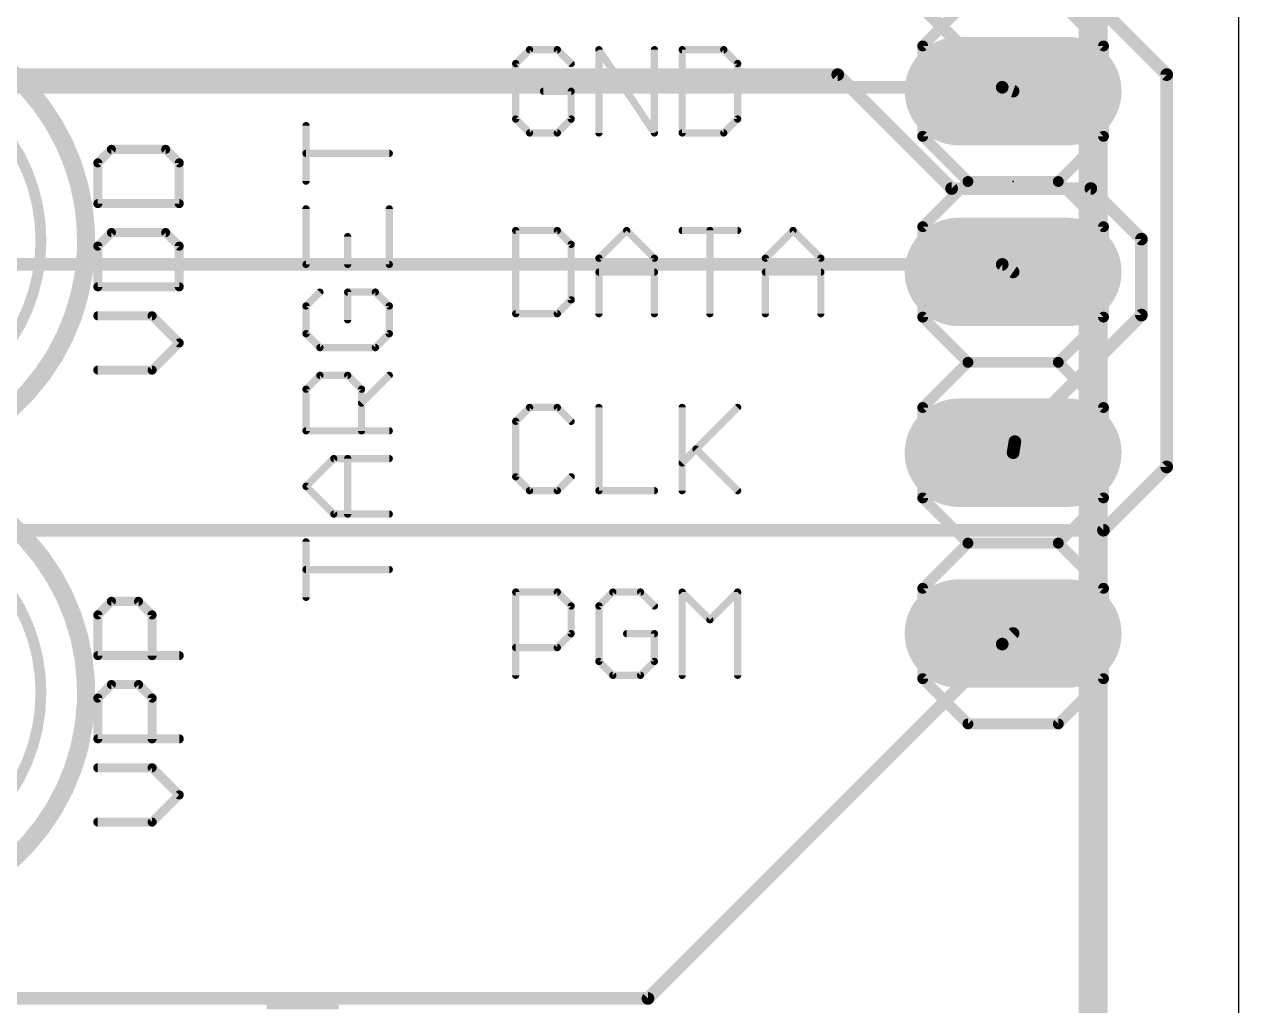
# Model space of a CAD drawing. Extents: x 0 to 100, y 0 to 50.
# Drawn here: x 82.98 to 100.05, y 13.59 to 27.38 of the extents above; entities that cross this region are included whole.
import ezdxf

# ---------------------------------------------------------------- set-up
doc = ezdxf.new("R2010")
doc.units = 0
for name, color, linetype in [('1', 14, 'CONTINUOUS'), ('16', 174, 'CONTINUOUS'), ('17', 94, 'CONTINUOUS'), ('20', 178, 'CONTINUOUS'), ('21', 251, 'CONTINUOUS'), ('23', 178, 'CONTINUOUS')]:
    doc.layers.add(name, color=color, linetype=linetype)

# ---------------------------------------------------------------- blocks, each defined once
blk = doc.blocks.new('RECT')
blk.add_solid([(-0.5, -0.5), (0.5, -0.5), (-0.5, 0.5), (0.5, 0.5)])
blk = doc.blocks.new('LONGP100')
at = {"const_width": 1}
blk.add_lwpolyline([(-0.5, 0), (0.5, 0)], dxfattribs=at)
at = {"const_width": 0.5}
for points in [[(-0.5, 0.25, 1), (-0.5, -0.25)], [(0.5, -0.25, 1), (0.5, 0.25)]]:
    blk.add_lwpolyline(points, format="xyb", dxfattribs=at)

msp = doc.modelspace()

# ---------------------------------------------------------------- linework, layer by layer
at = {"layer": '1', "const_width": 0.1778}
for points in [[(81.2546, 26.4922), (96.7232, 26.4922)], [(96.7232, 26.4922), (96.876, 26.438)], [(96.7232, 18.669), (96.876, 18.818)], [(96.7232, 18.669), (91.7448, 13.6906)], [(91.7448, 13.6906), (78.4098, 13.6906)]]:
    msp.add_lwpolyline(points, dxfattribs=at)
at = {"layer": '1', "const_width": 0.0889}
for points in [[(96.7381, 26.5341, 1), (96.7083, 26.4503)], [(96.7232, 26.4477, 1), (96.7232, 26.5367)], [(96.8611, 26.3961, 1), (96.8909, 26.4799)], [(96.907, 18.7862, 1), (96.845, 18.8498)], [(96.6922, 18.7008, 1), (96.7542, 18.6372)], [(96.7546, 18.6376, 1), (96.6918, 18.7004)], [(91.7134, 13.722, 1), (91.7762, 13.6592)], [(91.7448, 13.6462, 1), (91.7448, 13.735)]]:
    msp.add_lwpolyline(points, format="xyb", dxfattribs=at)
at = {"layer": '16'}
for points, const_width in [([(98, 48), (98, 2)], 0.4064), ([(99.0346, 26.67), (96.901, 28.8036)], 0.1778), ([(96.7232, 26.4922), (94.9452, 28.2702)], 0.1778), ([(94.4118, 26.67), (71.4756, 26.67)], 0.1778), ([(96.012, 25.0698), (94.4118, 26.67)], 0.1778), ([(99.0346, 21.1582), (99.0346, 26.67)], 0.1778), ([(96.7232, 26.4922), (96.876, 26.438)], 0.1778), ([(97.9678, 25.0698), (96.012, 25.0698)], 0.1778), ([(98.679, 24.3586), (97.9678, 25.0698)], 0.1778), ([(98.679, 23.2918), (98.679, 24.3586)], 0.1778), ([(96.7232, 24.003), (80.899, 24.003)], 0.1778), ([(96.7232, 24.003), (96.876, 23.898)], 0.1778), ([(96.901, 21.5138), (98.679, 23.2918)], 0.1778), ([(96.901, 21.5138), (96.876, 21.358)], 0.1778), ([(98.1456, 20.2692), (99.0346, 21.1582)], 0.1778), ([(70.0532, 20.2692), (98.1456, 20.2692)], 0.1778)]:
    msp.add_lwpolyline(points, dxfattribs=dict(at, const_width=const_width))
at = {"layer": '16', "const_width": 0.0889}
for points in [[(94.4432, 26.7014, 1), (94.3804, 26.6386)], [(94.4118, 26.6256, 1), (94.4118, 26.7145)], [(99.0791, 26.67, 1), (98.9902, 26.67)], [(99.0032, 26.6386, 1), (99.066, 26.7014)], [(96.7381, 26.5341, 1), (96.7083, 26.4503)], [(96.6918, 26.4608, 1), (96.7546, 26.5236)], [(96.8611, 26.3961, 1), (96.8909, 26.4799)], [(96.012, 25.1143, 1), (96.012, 25.0253)], [(95.9806, 25.0384, 1), (96.0434, 25.1012)], [(97.9992, 25.1012, 1), (97.9364, 25.0384)], [(97.9678, 25.0253, 1), (97.9678, 25.1143)], [(98.7234, 24.3586, 1), (98.6346, 24.3586)], [(98.6476, 24.3272, 1), (98.7104, 24.39)], [(96.7484, 24.0396, 1), (96.698, 23.9664)], [(96.7232, 23.9585, 1), (96.7232, 24.0475)], [(96.8508, 23.8614, 1), (96.9012, 23.9346)], [(98.7104, 23.2604, 1), (98.6476, 23.3232)], [(98.6346, 23.2918, 1), (98.7234, 23.2918)], [(96.8696, 21.5452, 1), (96.9324, 21.4824)], [(96.9449, 21.5068, 1), (96.8571, 21.5208)], [(96.8321, 21.365, 1), (96.9199, 21.351)], [(98.9902, 21.1582, 1), (99.0791, 21.1582)], [(99.066, 21.1268, 1), (99.0032, 21.1896)], [(98.1142, 20.3006, 1), (98.177, 20.2378)], [(98.1456, 20.2248, 1), (98.1456, 20.3137)]]:
    msp.add_lwpolyline(points, format="xyb", dxfattribs=at)
at = {"layer": '20'}
msp.add_line((100.046, 0.038), (100.046, 50.038), dxfattribs=at)
at = {"layer": '21'}
for points, const_width in [([(95.606, 27.073), (96.241, 27.708)], 0.1524), ([(97.511, 27.708), (98.146, 27.073)], 0.1524), ([(95.606, 25.803), (95.606, 27.073)], 0.1524), ([(98.146, 27.073), (98.146, 25.803)], 0.1524), ([(90.0817, 27.0202), (89.8868, 26.8253)], 0.1016), ([(90.4715, 27.0202), (90.0817, 27.0202)], 0.1016), ([(90.6664, 26.8253), (90.4715, 27.0202)], 0.1016), ([(91.0562, 25.8508), (91.0562, 27.0202)], 0.1016), ([(91.0562, 27.0202), (91.8358, 25.8508)], 0.1016), ([(91.8358, 25.8508), (91.8358, 27.0202)], 0.1016), ([(92.2256, 27.0202), (92.2256, 25.8508)], 0.1016), ([(92.8103, 27.0202), (92.2256, 27.0202)], 0.1016), ([(93.0052, 26.8253), (92.8103, 27.0202)], 0.1016), ([(89.8868, 26.8253), (89.8868, 26.0457)], 0.1016), ([(93.0052, 26.0457), (93.0052, 26.8253)], 0.1016), ([(90.6664, 26.4355), (90.2766, 26.4355)], 0.1016), ([(90.6664, 26.0457), (90.6664, 26.4355)], 0.1016), ([(86.9408, 25.1736), (86.9408, 25.9532)], 0.1016), ([(89.8868, 26.0457), (90.0817, 25.8508)], 0.1016), ([(90.4715, 25.8508), (90.6664, 26.0457)], 0.1016), ([(92.8103, 25.8508), (93.0052, 26.0457)], 0.1016), ([(90.0817, 25.8508), (90.4715, 25.8508)], 0.1016), ([(92.2256, 25.8508), (92.8103, 25.8508)], 0.1016), ([(96.241, 25.168), (95.606, 25.803)], 0.1524), ([(98.146, 25.803), (97.511, 25.168)], 0.1524), ([(84.2058, 25.6203), (84.0151, 25.4297)], 0.127), ([(84.9684, 25.6203), (84.2058, 25.6203)], 0.127), ([(85.1591, 25.4297), (84.9684, 25.6203)], 0.127), ([(88.1102, 25.5634), (86.9408, 25.5634)], 0.1016), ([(84.0151, 25.4297), (84.0151, 24.8577)], 0.127), ([(85.1591, 24.8577), (85.1591, 25.4297)], 0.127), ([(96.241, 25.168), (95.606, 24.533)], 0.1524), ([(97.511, 25.168), (96.241, 25.168)], 0.1524), ([(98.146, 24.533), (97.511, 25.168)], 0.1524), ([(84.0151, 24.8577), (85.1591, 24.8577)], 0.127), ([(86.9408, 24.7838), (86.9408, 24.0042)], 0.1016), ([(88.1102, 24.0042), (88.1102, 24.7838)], 0.1016), ([(95.606, 23.263), (95.606, 24.533)], 0.1524), ([(98.146, 24.533), (98.146, 23.263)], 0.1524), ([(84.2058, 24.451), (84.0151, 24.2603)], 0.127), ([(84.9684, 24.451), (84.2058, 24.451)], 0.127), ([(85.1591, 24.2603), (84.9684, 24.451)], 0.127), ([(87.5255, 24.0042), (87.5255, 24.394)], 0.1016), ([(89.8868, 24.4802), (89.8868, 23.3108)], 0.1016), ([(90.4715, 24.4802), (89.8868, 24.4802)], 0.1016), ([(90.6664, 24.2853), (90.4715, 24.4802)], 0.1016), ([(91.0562, 24.0904), (91.446, 24.4802)], 0.1016), ([(91.446, 24.4802), (91.8358, 24.0904)], 0.1016), ([(92.2256, 24.4802), (93.0052, 24.4802)], 0.1016), ([(92.6154, 23.3108), (92.6154, 24.4802)], 0.1016), ([(93.395, 24.0904), (93.7848, 24.4802)], 0.1016), ([(93.7848, 24.4802), (94.1746, 24.0904)], 0.1016), ([(84.0151, 24.2603), (84.0151, 23.6883)], 0.127), ([(85.1591, 23.6883), (85.1591, 24.2603)], 0.127), ([(90.6664, 23.5057), (90.6664, 24.2853)], 0.1016), ([(91.0562, 23.3108), (91.0562, 24.0904)], 0.1016), ([(91.8358, 24.0904), (91.8358, 23.3108)], 0.1016), ([(93.395, 23.3108), (93.395, 24.0904)], 0.1016), ([(94.1746, 24.0904), (94.1746, 23.3108)], 0.1016), ([(86.9408, 24.0042), (88.1102, 24.0042)], 0.1016), ([(91.0562, 23.8955), (91.8358, 23.8955)], 0.1016), ([(93.395, 23.8955), (94.1746, 23.8955)], 0.1016), ([(84.0151, 23.6883), (85.1591, 23.6883)], 0.127), ([(87.1357, 23.6144), (86.9408, 23.4195)], 0.1016), ([(87.9153, 23.6144), (87.5255, 23.6144)], 0.1016), ([(87.5255, 23.6144), (87.5255, 23.2246)], 0.1016), ([(88.1102, 23.4195), (87.9153, 23.6144)], 0.1016), ([(90.4715, 23.3108), (90.6664, 23.5057)], 0.1016), ([(86.9408, 23.4195), (86.9408, 23.0297)], 0.1016), ([(88.1102, 23.0297), (88.1102, 23.4195)], 0.1016), ([(84.7778, 23.2816), (84.0151, 23.2816)], 0.127), ([(85.1591, 22.9002), (84.7778, 23.2816)], 0.127), ([(89.8868, 23.3108), (90.4715, 23.3108)], 0.1016), ([(96.241, 22.628), (95.606, 23.263)], 0.1524), ([(98.146, 23.263), (97.511, 22.628)], 0.1524), ([(86.9408, 23.0297), (87.1357, 22.8348)], 0.1016), ([(87.9153, 22.8348), (88.1102, 23.0297)], 0.1016), ([(84.7778, 22.5189), (85.1591, 22.9002)], 0.127), ([(87.1357, 22.8348), (87.9153, 22.8348)], 0.1016), ([(95.606, 21.993), (96.241, 22.628)], 0.1524), ([(97.511, 22.628), (96.241, 22.628)], 0.1524), ([(97.511, 22.628), (98.146, 21.993)], 0.1524), ([(84.0151, 22.5189), (84.7778, 22.5189)], 0.127), ([(86.9408, 22.2501), (87.1357, 22.445)], 0.1016), ([(87.1357, 22.445), (87.5255, 22.445)], 0.1016), ([(87.5255, 22.445), (87.7204, 22.2501)], 0.1016), ([(87.7204, 22.0552), (88.1102, 22.445)], 0.1016), ([(86.9408, 21.6654), (86.9408, 22.2501)], 0.1016), ([(87.7204, 22.2501), (87.7204, 21.6654)], 0.1016), ([(90.0817, 21.9942), (89.8868, 21.7993)], 0.1016), ([(90.4715, 21.9942), (90.0817, 21.9942)], 0.1016), ([(90.6664, 21.7993), (90.4715, 21.9942)], 0.1016), ([(91.0562, 21.9942), (91.0562, 20.8248)], 0.1016), ([(92.2256, 21.9942), (92.2256, 20.8248)], 0.1016), ([(92.2256, 21.2146), (93.0052, 21.9942)], 0.1016), ([(95.606, 20.723), (95.606, 21.993)], 0.1524), ([(98.146, 21.993), (98.146, 20.723)], 0.1524), ([(89.8868, 21.7993), (89.8868, 21.0197)], 0.1016), ([(88.1102, 21.6654), (86.9408, 21.6654)], 0.1016), ([(92.4205, 21.4095), (93.0052, 20.8248)], 0.1016), ([(86.9408, 20.8858), (87.3306, 21.2756)], 0.1016), ([(87.3306, 21.2756), (88.1102, 21.2756)], 0.1016), ([(87.5255, 20.496), (87.5255, 21.2756)], 0.1016), ([(89.8868, 21.0197), (90.0817, 20.8248)], 0.1016), ([(90.4715, 20.8248), (90.6664, 21.0197)], 0.1016), ([(87.3306, 20.496), (86.9408, 20.8858)], 0.1016), ([(90.0817, 20.8248), (90.4715, 20.8248)], 0.1016), ([(91.0562, 20.8248), (91.8358, 20.8248)], 0.1016), ([(96.241, 20.088), (95.606, 20.723)], 0.1524), ([(98.146, 20.723), (97.511, 20.088)], 0.1524), ([(88.1102, 20.496), (87.3306, 20.496)], 0.1016), ([(86.9408, 19.3266), (86.9408, 20.1062)], 0.1016), ([(96.241, 20.088), (95.606, 19.453)], 0.1524), ([(97.511, 20.088), (96.241, 20.088)], 0.1524), ([(98.146, 19.453), (97.511, 20.088)], 0.1524), ([(88.1102, 19.7164), (86.9408, 19.7164)], 0.1016), ([(95.606, 18.183), (95.606, 19.453)], 0.1524), ([(98.146, 19.453), (98.146, 18.183)], 0.1524), ([(84.0151, 19.0797), (84.2058, 19.2703)], 0.127), ([(84.2058, 19.2703), (84.5871, 19.2703)], 0.127), ([(84.5871, 19.2703), (84.7778, 19.0797)], 0.127), ([(89.8868, 18.2308), (89.8868, 19.4002)], 0.1016), ([(89.8868, 19.4002), (90.4715, 19.4002)], 0.1016), ([(90.4715, 19.4002), (90.6664, 19.2053)], 0.1016), ([(91.2511, 19.4002), (91.0562, 19.2053)], 0.1016), ([(91.6409, 19.4002), (91.2511, 19.4002)], 0.1016), ([(91.8358, 19.2053), (91.6409, 19.4002)], 0.1016), ([(92.2256, 18.2308), (92.2256, 19.4002)], 0.1016), ([(92.2256, 19.4002), (92.6154, 19.0104)], 0.1016), ([(92.6154, 19.0104), (93.0052, 19.4002)], 0.1016), ([(93.0052, 19.4002), (93.0052, 18.2308)], 0.1016), ([(84.0151, 18.5077), (84.0151, 19.0797)], 0.127), ([(84.7778, 19.0797), (84.7778, 18.5077)], 0.127), ([(90.6664, 19.2053), (90.6664, 18.8155)], 0.1016), ([(91.0562, 19.2053), (91.0562, 18.4257)], 0.1016), ([(90.6664, 18.8155), (90.4715, 18.6206)], 0.1016), ([(91.8358, 18.8155), (91.446, 18.8155)], 0.1016), ([(91.8358, 18.4257), (91.8358, 18.8155)], 0.1016), ([(90.4715, 18.6206), (89.8868, 18.6206)], 0.1016), ([(85.1591, 18.5077), (84.0151, 18.5077)], 0.127), ([(91.0562, 18.4257), (91.2511, 18.2308)], 0.1016), ([(91.6409, 18.2308), (91.8358, 18.4257)], 0.1016), ([(91.2511, 18.2308), (91.6409, 18.2308)], 0.1016), ([(96.241, 17.548), (95.606, 18.183)], 0.1524), ([(98.146, 18.183), (97.511, 17.548)], 0.1524), ([(84.0151, 17.9103), (84.2058, 18.101)], 0.127), ([(84.2058, 18.101), (84.5871, 18.101)], 0.127), ([(84.5871, 18.101), (84.7778, 17.9103)], 0.127), ([(84.0151, 17.3383), (84.0151, 17.9103)], 0.127), ([(84.7778, 17.9103), (84.7778, 17.3383)], 0.127), ([(97.511, 17.548), (96.241, 17.548)], 0.1524), ([(85.1591, 17.3383), (84.0151, 17.3383)], 0.127), ([(84.7778, 16.9316), (84.0151, 16.9316)], 0.127), ([(85.1591, 16.5502), (84.7778, 16.9316)], 0.127), ([(84.7778, 16.1689), (85.1591, 16.5502)], 0.127), ([(84.0151, 16.1689), (84.7778, 16.1689)], 0.127)]:
    msp.add_lwpolyline(points, dxfattribs=dict(at, const_width=const_width))
for points, const_width in [([(82.581, 21.798, 3), (78.771, 21.798)], 0.254), ([(95.6441, 27.073, 1), (95.5679, 27.073)], 0.0762), ([(95.5791, 27.0999, 1), (95.6329, 27.0461)], 0.0762), ([(98.1841, 27.073, 1), (98.1079, 27.073)], 0.0762), ([(98.1191, 27.0461, 1), (98.1729, 27.0999)], 0.0762), ([(90.0817, 27.0456, 1), (90.0817, 26.9948)], 0.0508), ([(90.0997, 27.0022, 1), (90.0637, 27.0382)], 0.0508), ([(90.4895, 27.0382, 1), (90.4535, 27.0022)], 0.0508), ([(90.4715, 26.9948, 1), (90.4715, 27.0456)], 0.0508), ([(91.0816, 27.0202, 1), (91.0308, 27.0202)], 0.0508), ([(91.0773, 27.0343, 1), (91.0351, 27.0061)], 0.0508), ([(91.8612, 27.0202, 1), (91.8104, 27.0202)], 0.0508), ([(92.251, 27.0202, 1), (92.2002, 27.0202)], 0.0508), ([(92.2256, 27.0456, 1), (92.2256, 26.9948)], 0.0508), ([(92.8283, 27.0382, 1), (92.7923, 27.0022)], 0.0508), ([(92.8103, 26.9948, 1), (92.8103, 27.0456)], 0.0508), ([(80.676, 21.798, 1), (80.676, 26.878, 1), (80.676, 21.798)], 0.1524), ([(89.8688, 26.8433, 1), (89.9048, 26.8073)], 0.0508), ([(89.9122, 26.8253, 1), (89.8614, 26.8253)], 0.0508), ([(90.6484, 26.8073, 1), (90.6844, 26.8433)], 0.0508), ([(93.0306, 26.8253, 1), (92.9798, 26.8253)], 0.0508), ([(92.9872, 26.8073, 1), (93.0232, 26.8433)], 0.0508), ([(90.2766, 26.4609, 1), (90.2766, 26.4101)], 0.0508), ([(90.6918, 26.4355, 1), (90.641, 26.4355)], 0.0508), ([(90.6664, 26.4101, 1), (90.6664, 26.4609)], 0.0508), ([(86.9662, 25.9532, 1), (86.9154, 25.9532)], 0.0508), ([(89.9048, 26.0637, 1), (89.8688, 26.0277)], 0.0508), ([(89.8614, 26.0457, 1), (89.9122, 26.0457)], 0.0508), ([(90.641, 26.0457, 1), (90.6918, 26.0457)], 0.0508), ([(90.6844, 26.0277, 1), (90.6484, 26.0637)], 0.0508), ([(92.9798, 26.0457, 1), (93.0306, 26.0457)], 0.0508), ([(93.0232, 26.0277, 1), (92.9872, 26.0637)], 0.0508), ([(90.0817, 25.8762, 1), (90.0817, 25.8254)], 0.0508), ([(90.0637, 25.8328, 1), (90.0997, 25.8688)], 0.0508), ([(90.4535, 25.8688, 1), (90.4895, 25.8328)], 0.0508), ([(90.4715, 25.8254, 1), (90.4715, 25.8762)], 0.0508), ([(91.0308, 25.8508, 1), (91.0816, 25.8508)], 0.0508), ([(91.8104, 25.8508, 1), (91.8612, 25.8508)], 0.0508), ([(91.8147, 25.8367, 1), (91.8569, 25.8649)], 0.0508), ([(92.2256, 25.8762, 1), (92.2256, 25.8254)], 0.0508), ([(92.2002, 25.8508, 1), (92.251, 25.8508)], 0.0508), ([(92.7923, 25.8688, 1), (92.8283, 25.8328)], 0.0508), ([(92.8103, 25.8254, 1), (92.8103, 25.8762)], 0.0508), ([(95.5679, 25.803, 1), (95.6441, 25.803)], 0.0762), ([(95.6329, 25.8299, 1), (95.5791, 25.7761)], 0.0762), ([(98.1079, 25.803, 1), (98.1841, 25.803)], 0.0762), ([(98.1729, 25.7761, 1), (98.1191, 25.8299)], 0.0762), ([(84.2058, 25.6521, 1), (84.2058, 25.5886)], 0.0635), ([(84.2282, 25.5979, 1), (84.1833, 25.6428)], 0.0635), ([(84.9909, 25.6428, 1), (84.946, 25.5979)], 0.0635), ([(84.9684, 25.5886, 1), (84.9684, 25.6521)], 0.0635), ([(86.9408, 25.5888, 1), (86.9408, 25.538)], 0.0508), ([(88.1102, 25.538, 1), (88.1102, 25.5888)], 0.0508), ([(84.0469, 25.4297, 1), (83.9834, 25.4297)], 0.0635), ([(83.9927, 25.4521, 1), (84.0376, 25.4072)], 0.0635), ([(85.1909, 25.4297, 1), (85.1274, 25.4297)], 0.0635), ([(85.1366, 25.4072, 1), (85.1816, 25.4521)], 0.0635), ([(86.9154, 25.1736, 1), (86.9662, 25.1736)], 0.0508), ([(96.241, 25.2061, 1), (96.241, 25.1299)], 0.0762), ([(96.2679, 25.1411, 1), (96.2141, 25.1949)], 0.0762), ([(96.2141, 25.1411, 1), (96.2679, 25.1949)], 0.0762), ([(97.5379, 25.1949, 1), (97.4841, 25.1411)], 0.0762), ([(97.4841, 25.1949, 1), (97.5379, 25.1411)], 0.0762), ([(97.511, 25.1299, 1), (97.511, 25.2061)], 0.0762), ([(84.0151, 24.8894, 1), (84.0151, 24.8259)], 0.0635), ([(85.1591, 24.8259, 1), (85.1591, 24.8894)], 0.0635), ([(83.9834, 24.8577, 1), (84.0469, 24.8577)], 0.0635), ([(85.1274, 24.8577, 1), (85.1909, 24.8577)], 0.0635), ([(86.9662, 24.7838, 1), (86.9154, 24.7838)], 0.0508), ([(88.1356, 24.7838, 1), (88.0848, 24.7838)], 0.0508), ([(95.6441, 24.533, 1), (95.5679, 24.533)], 0.0762), ([(95.5791, 24.5599, 1), (95.6329, 24.5061)], 0.0762), ([(98.1841, 24.533, 1), (98.1079, 24.533)], 0.0762), ([(98.1191, 24.5061, 1), (98.1729, 24.5599)], 0.0762), ([(84.2058, 24.4827, 1), (84.2058, 24.4192)], 0.0635), ([(84.2282, 24.4285, 1), (84.1833, 24.4734)], 0.0635), ([(84.9909, 24.4734, 1), (84.946, 24.4285)], 0.0635), ([(84.9684, 24.4192, 1), (84.9684, 24.4827)], 0.0635), ([(87.5509, 24.394, 1), (87.5001, 24.394)], 0.0508), ([(89.9122, 24.4802, 1), (89.8614, 24.4802)], 0.0508), ([(89.8868, 24.5056, 1), (89.8868, 24.4548)], 0.0508), ([(90.4895, 24.4982, 1), (90.4535, 24.4622)], 0.0508), ([(90.4715, 24.4548, 1), (90.4715, 24.5056)], 0.0508), ([(91.464, 24.4982, 1), (91.428, 24.4622)], 0.0508), ([(91.464, 24.4622, 1), (91.428, 24.4982)], 0.0508), ([(92.2256, 24.5056, 1), (92.2256, 24.4548)], 0.0508), ([(92.6408, 24.4802, 1), (92.59, 24.4802)], 0.0508), ([(93.0052, 24.4548, 1), (93.0052, 24.5056)], 0.0508), ([(93.8027, 24.4982, 1), (93.7668, 24.4622)], 0.0508), ([(93.8027, 24.4622, 1), (93.7668, 24.4982)], 0.0508), ([(84.0469, 24.2603, 1), (83.9834, 24.2603)], 0.0635), ([(83.9927, 24.2827, 1), (84.0376, 24.2378)], 0.0635), ([(85.1909, 24.2603, 1), (85.1274, 24.2603)], 0.0635), ([(85.1366, 24.2378, 1), (85.1816, 24.2827)], 0.0635), ([(90.6918, 24.2853, 1), (90.641, 24.2853)], 0.0508), ([(90.6484, 24.2673, 1), (90.6844, 24.3033)], 0.0508), ([(91.0382, 24.1084, 1), (91.0742, 24.0724)], 0.0508), ([(91.0816, 24.0904, 1), (91.0308, 24.0904)], 0.0508), ([(91.8612, 24.0904, 1), (91.8104, 24.0904)], 0.0508), ([(91.8178, 24.0724, 1), (91.8538, 24.1084)], 0.0508), ([(93.377, 24.1084, 1), (93.413, 24.0724)], 0.0508), ([(93.4204, 24.0904, 1), (93.3696, 24.0904)], 0.0508), ([(94.2, 24.0904, 1), (94.1492, 24.0904)], 0.0508), ([(94.1566, 24.0724, 1), (94.1925, 24.1084)], 0.0508), ([(86.9408, 24.0296, 1), (86.9408, 23.9788)], 0.0508), ([(86.9154, 24.0042, 1), (86.9662, 24.0042)], 0.0508), ([(87.5001, 24.0042, 1), (87.5509, 24.0042)], 0.0508), ([(88.0848, 24.0042, 1), (88.1356, 24.0042)], 0.0508), ([(88.1102, 23.9788, 1), (88.1102, 24.0296)], 0.0508), ([(91.0562, 23.9209, 1), (91.0562, 23.8701)], 0.0508), ([(91.8358, 23.8701, 1), (91.8358, 23.9209)], 0.0508), ([(93.395, 23.9209, 1), (93.395, 23.8701)], 0.0508), ([(94.1746, 23.8701, 1), (94.1746, 23.9209)], 0.0508), ([(84.0151, 23.7201, 1), (84.0151, 23.6566)], 0.0635), ([(83.9834, 23.6883, 1), (84.0469, 23.6883)], 0.0635), ([(85.1274, 23.6883, 1), (85.1909, 23.6883)], 0.0635), ([(85.1591, 23.6566, 1), (85.1591, 23.7201)], 0.0635), ([(87.1537, 23.5964, 1), (87.1177, 23.6324)], 0.0508), ([(87.5255, 23.6398, 1), (87.5255, 23.589)], 0.0508), ([(87.5509, 23.6144, 1), (87.5001, 23.6144)], 0.0508), ([(87.9333, 23.6324, 1), (87.8973, 23.5964)], 0.0508), ([(87.9153, 23.589, 1), (87.9153, 23.6398)], 0.0508), ([(90.6844, 23.4877, 1), (90.6484, 23.5237)], 0.0508), ([(86.9228, 23.4375, 1), (86.9588, 23.4015)], 0.0508), ([(86.9662, 23.4195, 1), (86.9154, 23.4195)], 0.0508), ([(88.1356, 23.4195, 1), (88.0848, 23.4195)], 0.0508), ([(88.0922, 23.4015, 1), (88.1282, 23.4375)], 0.0508), ([(90.641, 23.5057, 1), (90.6918, 23.5057)], 0.0508), ([(84.0151, 23.3133, 1), (84.0151, 23.2498)], 0.0635), ([(84.8002, 23.304, 1), (84.7553, 23.2591)], 0.0635), ([(84.7778, 23.2498, 1), (84.7778, 23.3133)], 0.0635), ([(87.5001, 23.2246, 1), (87.5509, 23.2246)], 0.0508), ([(89.8868, 23.3362, 1), (89.8868, 23.2854)], 0.0508), ([(89.8614, 23.3108, 1), (89.9122, 23.3108)], 0.0508), ([(90.4535, 23.3288, 1), (90.4895, 23.2928)], 0.0508), ([(90.4715, 23.2854, 1), (90.4715, 23.3362)], 0.0508), ([(91.0308, 23.3108, 1), (91.0816, 23.3108)], 0.0508), ([(91.8104, 23.3108, 1), (91.8612, 23.3108)], 0.0508), ([(92.59, 23.3108, 1), (92.6408, 23.3108)], 0.0508), ([(93.3696, 23.3108, 1), (93.4204, 23.3108)], 0.0508), ([(94.1492, 23.3108, 1), (94.2, 23.3108)], 0.0508), ([(95.5679, 23.263, 1), (95.6441, 23.263)], 0.0762), ([(95.6329, 23.2899, 1), (95.5791, 23.2361)], 0.0762), ([(98.1079, 23.263, 1), (98.1841, 23.263)], 0.0762), ([(98.1729, 23.2361, 1), (98.1191, 23.2899)], 0.0762), ([(86.9588, 23.0477, 1), (86.9228, 23.0117)], 0.0508), ([(86.9154, 23.0297, 1), (86.9662, 23.0297)], 0.0508), ([(88.0848, 23.0297, 1), (88.1356, 23.0297)], 0.0508), ([(88.1282, 23.0117, 1), (88.0922, 23.0477)], 0.0508), ([(85.1816, 22.8778, 1), (85.1366, 22.9227)], 0.0635), ([(85.1366, 22.8778, 1), (85.1816, 22.9227)], 0.0635), ([(87.1357, 22.8602, 1), (87.1357, 22.8094)], 0.0508), ([(87.1177, 22.8168, 1), (87.1537, 22.8528)], 0.0508), ([(87.8973, 22.8528, 1), (87.9333, 22.8168)], 0.0508), ([(87.9153, 22.8094, 1), (87.9153, 22.8602)], 0.0508), ([(96.241, 22.6661, 1), (96.241, 22.5899)], 0.0762), ([(96.2679, 22.6011, 1), (96.2141, 22.6549)], 0.0762), ([(97.5379, 22.6549, 1), (97.4841, 22.6011)], 0.0762), ([(97.511, 22.5899, 1), (97.511, 22.6661)], 0.0762), ([(84.0151, 22.5507, 1), (84.0151, 22.4872)], 0.0635), ([(84.7553, 22.5414, 1), (84.8002, 22.4965)], 0.0635), ([(84.7778, 22.4872, 1), (84.7778, 22.5507)], 0.0635), ([(96.2141, 22.6011, 1), (96.2679, 22.6549)], 0.0762), ([(97.4841, 22.6549, 1), (97.5379, 22.6011)], 0.0762), ([(87.1357, 22.4704, 1), (87.1357, 22.4196)], 0.0508), ([(87.1537, 22.427, 1), (87.1177, 22.463)], 0.0508), ([(87.5435, 22.463, 1), (87.5075, 22.427)], 0.0508), ([(87.5255, 22.4196, 1), (87.5255, 22.4704)], 0.0508), ([(88.1282, 22.427, 1), (88.0922, 22.463)], 0.0508), ([(86.9228, 22.2681, 1), (86.9588, 22.2321)], 0.0508), ([(86.9662, 22.2501, 1), (86.9154, 22.2501)], 0.0508), ([(87.7458, 22.2501, 1), (87.695, 22.2501)], 0.0508), ([(87.7024, 22.2321, 1), (87.7384, 22.2681)], 0.0508), ([(87.7024, 22.0732, 1), (87.7384, 22.0372)], 0.0508), ([(90.0817, 22.0196, 1), (90.0817, 21.9688)], 0.0508), ([(90.0997, 21.9762, 1), (90.0637, 22.0122)], 0.0508), ([(90.4895, 22.0122, 1), (90.4535, 21.9762)], 0.0508), ([(90.4715, 21.9688, 1), (90.4715, 22.0196)], 0.0508), ([(91.0816, 21.9942, 1), (91.0308, 21.9942)], 0.0508), ([(92.251, 21.9942, 1), (92.2002, 21.9942)], 0.0508), ([(93.0232, 21.9762, 1), (92.9872, 22.0122)], 0.0508), ([(95.6441, 21.993, 1), (95.5679, 21.993)], 0.0762), ([(95.5791, 22.0199, 1), (95.6329, 21.9661)], 0.0762), ([(98.1841, 21.993, 1), (98.1079, 21.993)], 0.0762), ([(98.1191, 21.9661, 1), (98.1729, 22.0199)], 0.0762), ([(89.8688, 21.8173, 1), (89.9048, 21.7813)], 0.0508), ([(89.9122, 21.7993, 1), (89.8614, 21.7993)], 0.0508), ([(90.6484, 21.7813, 1), (90.6844, 21.8173)], 0.0508), ([(86.9408, 21.6908, 1), (86.9408, 21.64)], 0.0508), ([(86.9154, 21.6654, 1), (86.9662, 21.6654)], 0.0508), ([(87.695, 21.6654, 1), (87.7458, 21.6654)], 0.0508), ([(88.1102, 21.64, 1), (88.1102, 21.6908)], 0.0508), ([(92.4385, 21.4275, 1), (92.4025, 21.3915)], 0.0508), ([(82.581, 15.448, 3), (78.771, 15.448)], 0.254), ([(87.3306, 21.301, 1), (87.3306, 21.2502)], 0.0508), ([(87.3486, 21.2576, 1), (87.3126, 21.2936)], 0.0508), ([(87.5509, 21.2756, 1), (87.5001, 21.2756)], 0.0508), ([(88.1102, 21.2502, 1), (88.1102, 21.301)], 0.0508), ([(92.2076, 21.2326, 1), (92.2436, 21.1966)], 0.0508), ([(89.9048, 21.0377, 1), (89.8688, 21.0017)], 0.0508), ([(89.8614, 21.0197, 1), (89.9122, 21.0197)], 0.0508), ([(90.6844, 21.0017, 1), (90.6484, 21.0377)], 0.0508), ([(86.9588, 20.9038, 1), (86.9228, 20.8678)], 0.0508), ([(86.9228, 20.9038, 1), (86.9588, 20.8678)], 0.0508), ([(90.0817, 20.8502, 1), (90.0817, 20.7994)], 0.0508), ([(90.0637, 20.8068, 1), (90.0997, 20.8428)], 0.0508), ([(90.4535, 20.8428, 1), (90.4895, 20.8068)], 0.0508), ([(90.4715, 20.7994, 1), (90.4715, 20.8502)], 0.0508), ([(91.0562, 20.8502, 1), (91.0562, 20.7994)], 0.0508), ([(91.0308, 20.8248, 1), (91.0816, 20.8248)], 0.0508), ([(91.8358, 20.7994, 1), (91.8358, 20.8502)], 0.0508), ([(92.2002, 20.8248, 1), (92.251, 20.8248)], 0.0508), ([(92.9872, 20.8068, 1), (93.0232, 20.8428)], 0.0508), ([(95.5679, 20.723, 1), (95.6441, 20.723)], 0.0762), ([(95.6329, 20.7499, 1), (95.5791, 20.6961)], 0.0762), ([(98.1079, 20.723, 1), (98.1841, 20.723)], 0.0762), ([(98.1729, 20.6961, 1), (98.1191, 20.7499)], 0.0762), ([(80.676, 15.448, 1), (80.676, 20.528, 1), (80.676, 15.448)], 0.1524), ([(87.3306, 20.5214, 1), (87.3306, 20.4706)], 0.0508), ([(87.3126, 20.478, 1), (87.3486, 20.514)], 0.0508), ([(87.5001, 20.496, 1), (87.5509, 20.496)], 0.0508), ([(88.1102, 20.4706, 1), (88.1102, 20.5214)], 0.0508), ([(86.9662, 20.1062, 1), (86.9154, 20.1062)], 0.0508), ([(96.241, 20.1261, 1), (96.241, 20.0499)], 0.0762), ([(96.2679, 20.0611, 1), (96.2141, 20.1149)], 0.0762), ([(96.2141, 20.0611, 1), (96.2679, 20.1149)], 0.0762), ([(97.5379, 20.1149, 1), (97.4841, 20.0611)], 0.0762), ([(97.4841, 20.1149, 1), (97.5379, 20.0611)], 0.0762), ([(97.511, 20.0499, 1), (97.511, 20.1261)], 0.0762), ([(86.9408, 19.7418, 1), (86.9408, 19.691)], 0.0508), ([(88.1102, 19.691, 1), (88.1102, 19.7418)], 0.0508), ([(95.6441, 19.453, 1), (95.5679, 19.453)], 0.0762), ([(95.5791, 19.4799, 1), (95.6329, 19.4261)], 0.0762), ([(98.1841, 19.453, 1), (98.1079, 19.453)], 0.0762), ([(98.1191, 19.4261, 1), (98.1729, 19.4799)], 0.0762), ([(84.2058, 19.3021, 1), (84.2058, 19.2386)], 0.0635), ([(84.2282, 19.2479, 1), (84.1833, 19.2928)], 0.0635), ([(84.6096, 19.2928, 1), (84.5647, 19.2479)], 0.0635), ([(84.5871, 19.2386, 1), (84.5871, 19.3021)], 0.0635), ([(86.9154, 19.3266, 1), (86.9662, 19.3266)], 0.0508), ([(89.9122, 19.4002, 1), (89.8614, 19.4002)], 0.0508), ([(89.8868, 19.4256, 1), (89.8868, 19.3748)], 0.0508), ([(90.4895, 19.4182, 1), (90.4535, 19.3822)], 0.0508), ([(90.4715, 19.3748, 1), (90.4715, 19.4256)], 0.0508), ([(91.2511, 19.4256, 1), (91.2511, 19.3748)], 0.0508), ([(91.2691, 19.3822, 1), (91.2331, 19.4182)], 0.0508), ([(91.6589, 19.4182, 1), (91.6229, 19.3822)], 0.0508), ([(91.6409, 19.3748, 1), (91.6409, 19.4256)], 0.0508), ([(92.2436, 19.4182, 1), (92.2076, 19.3822)], 0.0508), ([(92.251, 19.4002, 1), (92.2002, 19.4002)], 0.0508), ([(93.0306, 19.4002, 1), (92.9798, 19.4002)], 0.0508), ([(93.0232, 19.3822, 1), (92.9872, 19.4182)], 0.0508), ([(84.0469, 19.0797, 1), (83.9834, 19.0797)], 0.0635), ([(83.9927, 19.1021, 1), (84.0376, 19.0572)], 0.0635), ([(84.8095, 19.0797, 1), (84.746, 19.0797)], 0.0635), ([(84.7553, 19.0572, 1), (84.8002, 19.1021)], 0.0635), ([(90.6918, 19.2053, 1), (90.641, 19.2053)], 0.0508), ([(90.6484, 19.1873, 1), (90.6844, 19.2233)], 0.0508), ([(91.0382, 19.2233, 1), (91.0742, 19.1873)], 0.0508), ([(91.0816, 19.2053, 1), (91.0308, 19.2053)], 0.0508), ([(91.8178, 19.1873, 1), (91.8538, 19.2233)], 0.0508), ([(92.5974, 19.0284, 1), (92.6334, 18.9924)], 0.0508), ([(92.5974, 18.9924, 1), (92.6334, 19.0284)], 0.0508), ([(90.641, 18.8155, 1), (90.6918, 18.8155)], 0.0508), ([(90.6844, 18.7975, 1), (90.6484, 18.8335)], 0.0508), ([(91.446, 18.8409, 1), (91.446, 18.7901)], 0.0508), ([(91.8612, 18.8155, 1), (91.8104, 18.8155)], 0.0508), ([(91.8358, 18.7901, 1), (91.8358, 18.8409)], 0.0508), ([(89.8868, 18.646, 1), (89.8868, 18.5952)], 0.0508), ([(90.4535, 18.6386, 1), (90.4895, 18.6026)], 0.0508), ([(90.4715, 18.5952, 1), (90.4715, 18.646)], 0.0508), ([(84.0151, 18.5394, 1), (84.0151, 18.4759)], 0.0635), ([(83.9834, 18.5077, 1), (84.0469, 18.5077)], 0.0635), ([(84.746, 18.5077, 1), (84.8095, 18.5077)], 0.0635), ([(85.1591, 18.4759, 1), (85.1591, 18.5394)], 0.0635), ([(91.0742, 18.4437, 1), (91.0382, 18.4077)], 0.0508), ([(91.0308, 18.4257, 1), (91.0816, 18.4257)], 0.0508), ([(91.8104, 18.4257, 1), (91.8612, 18.4257)], 0.0508), ([(91.8538, 18.4077, 1), (91.8178, 18.4437)], 0.0508), ([(91.2511, 18.2562, 1), (91.2511, 18.2054)], 0.0508), ([(91.2331, 18.2128, 1), (91.2691, 18.2488)], 0.0508), ([(91.6229, 18.2488, 1), (91.6589, 18.2128)], 0.0508), ([(91.6409, 18.2054, 1), (91.6409, 18.2562)], 0.0508), ([(95.6329, 18.2099, 1), (95.5791, 18.1561)], 0.0762), ([(98.1729, 18.1561, 1), (98.1191, 18.2099)], 0.0762), ([(84.2058, 18.1327, 1), (84.2058, 18.0692)], 0.0635), ([(84.2282, 18.0785, 1), (84.1833, 18.1234)], 0.0635), ([(84.6096, 18.1234, 1), (84.5647, 18.0785)], 0.0635), ([(84.5871, 18.0692, 1), (84.5871, 18.1327)], 0.0635), ([(89.8614, 18.2308, 1), (89.9122, 18.2308)], 0.0508), ([(92.2002, 18.2308, 1), (92.251, 18.2308)], 0.0508), ([(92.9798, 18.2308, 1), (93.0306, 18.2308)], 0.0508), ([(95.5679, 18.183, 1), (95.6441, 18.183)], 0.0762), ([(98.1079, 18.183, 1), (98.1841, 18.183)], 0.0762), ([(84.0469, 17.9103, 1), (83.9834, 17.9103)], 0.0635), ([(83.9927, 17.9327, 1), (84.0376, 17.8878)], 0.0635), ([(84.8095, 17.9103, 1), (84.746, 17.9103)], 0.0635), ([(84.7553, 17.8878, 1), (84.8002, 17.9327)], 0.0635), ([(96.241, 17.5861, 1), (96.241, 17.5099)], 0.0762), ([(96.2141, 17.5211, 1), (96.2679, 17.5749)], 0.0762), ([(97.4841, 17.5749, 1), (97.5379, 17.5211)], 0.0762), ([(97.511, 17.5099, 1), (97.511, 17.5861)], 0.0762), ([(84.0151, 17.37, 1), (84.0151, 17.3066)], 0.0635), ([(83.9834, 17.3383, 1), (84.0469, 17.3383)], 0.0635), ([(84.746, 17.3383, 1), (84.8095, 17.3383)], 0.0635), ([(85.1591, 17.3066, 1), (85.1591, 17.37)], 0.0635), ([(84.0151, 16.9633, 1), (84.0151, 16.8998)], 0.0635), ([(84.8002, 16.954, 1), (84.7553, 16.9091)], 0.0635), ([(84.7778, 16.8998, 1), (84.7778, 16.9633)], 0.0635), ([(85.1816, 16.5278, 1), (85.1366, 16.5727)], 0.0635), ([(85.1366, 16.5278, 1), (85.1816, 16.5727)], 0.0635), ([(84.0151, 16.2007, 1), (84.0151, 16.1372)], 0.0635), ([(84.7553, 16.1914, 1), (84.8002, 16.1465)], 0.0635), ([(84.7778, 16.1372, 1), (84.7778, 16.2007)], 0.0635)]:
    msp.add_lwpolyline(points, format="xyb", dxfattribs=dict(at, const_width=const_width))
at = {"layer": '23'}
msp.add_point((96.876, 25.168), dxfattribs=at)

# ---------------------------------------------------------------- block references
at = {"layer": '17', "xscale": 1.524, "yscale": 1.524}
for p in [(96.876, 26.438), (96.876, 26.438), (96.876, 23.898), (96.876, 23.898), (96.876, 21.358), (96.876, 21.358), (96.876, 18.818), (96.876, 18.818)]:
    msp.add_blockref('LONGP100', p, dxfattribs=at)
at = {"layer": '21', "xscale": 1.016, "yscale": 0.0508}
for p in [(86.8934, 13.6144), (86.8934, 13.5636)]:
    msp.add_blockref('RECT', p, dxfattribs=at)

doc.saveas('drawing.dxf')
